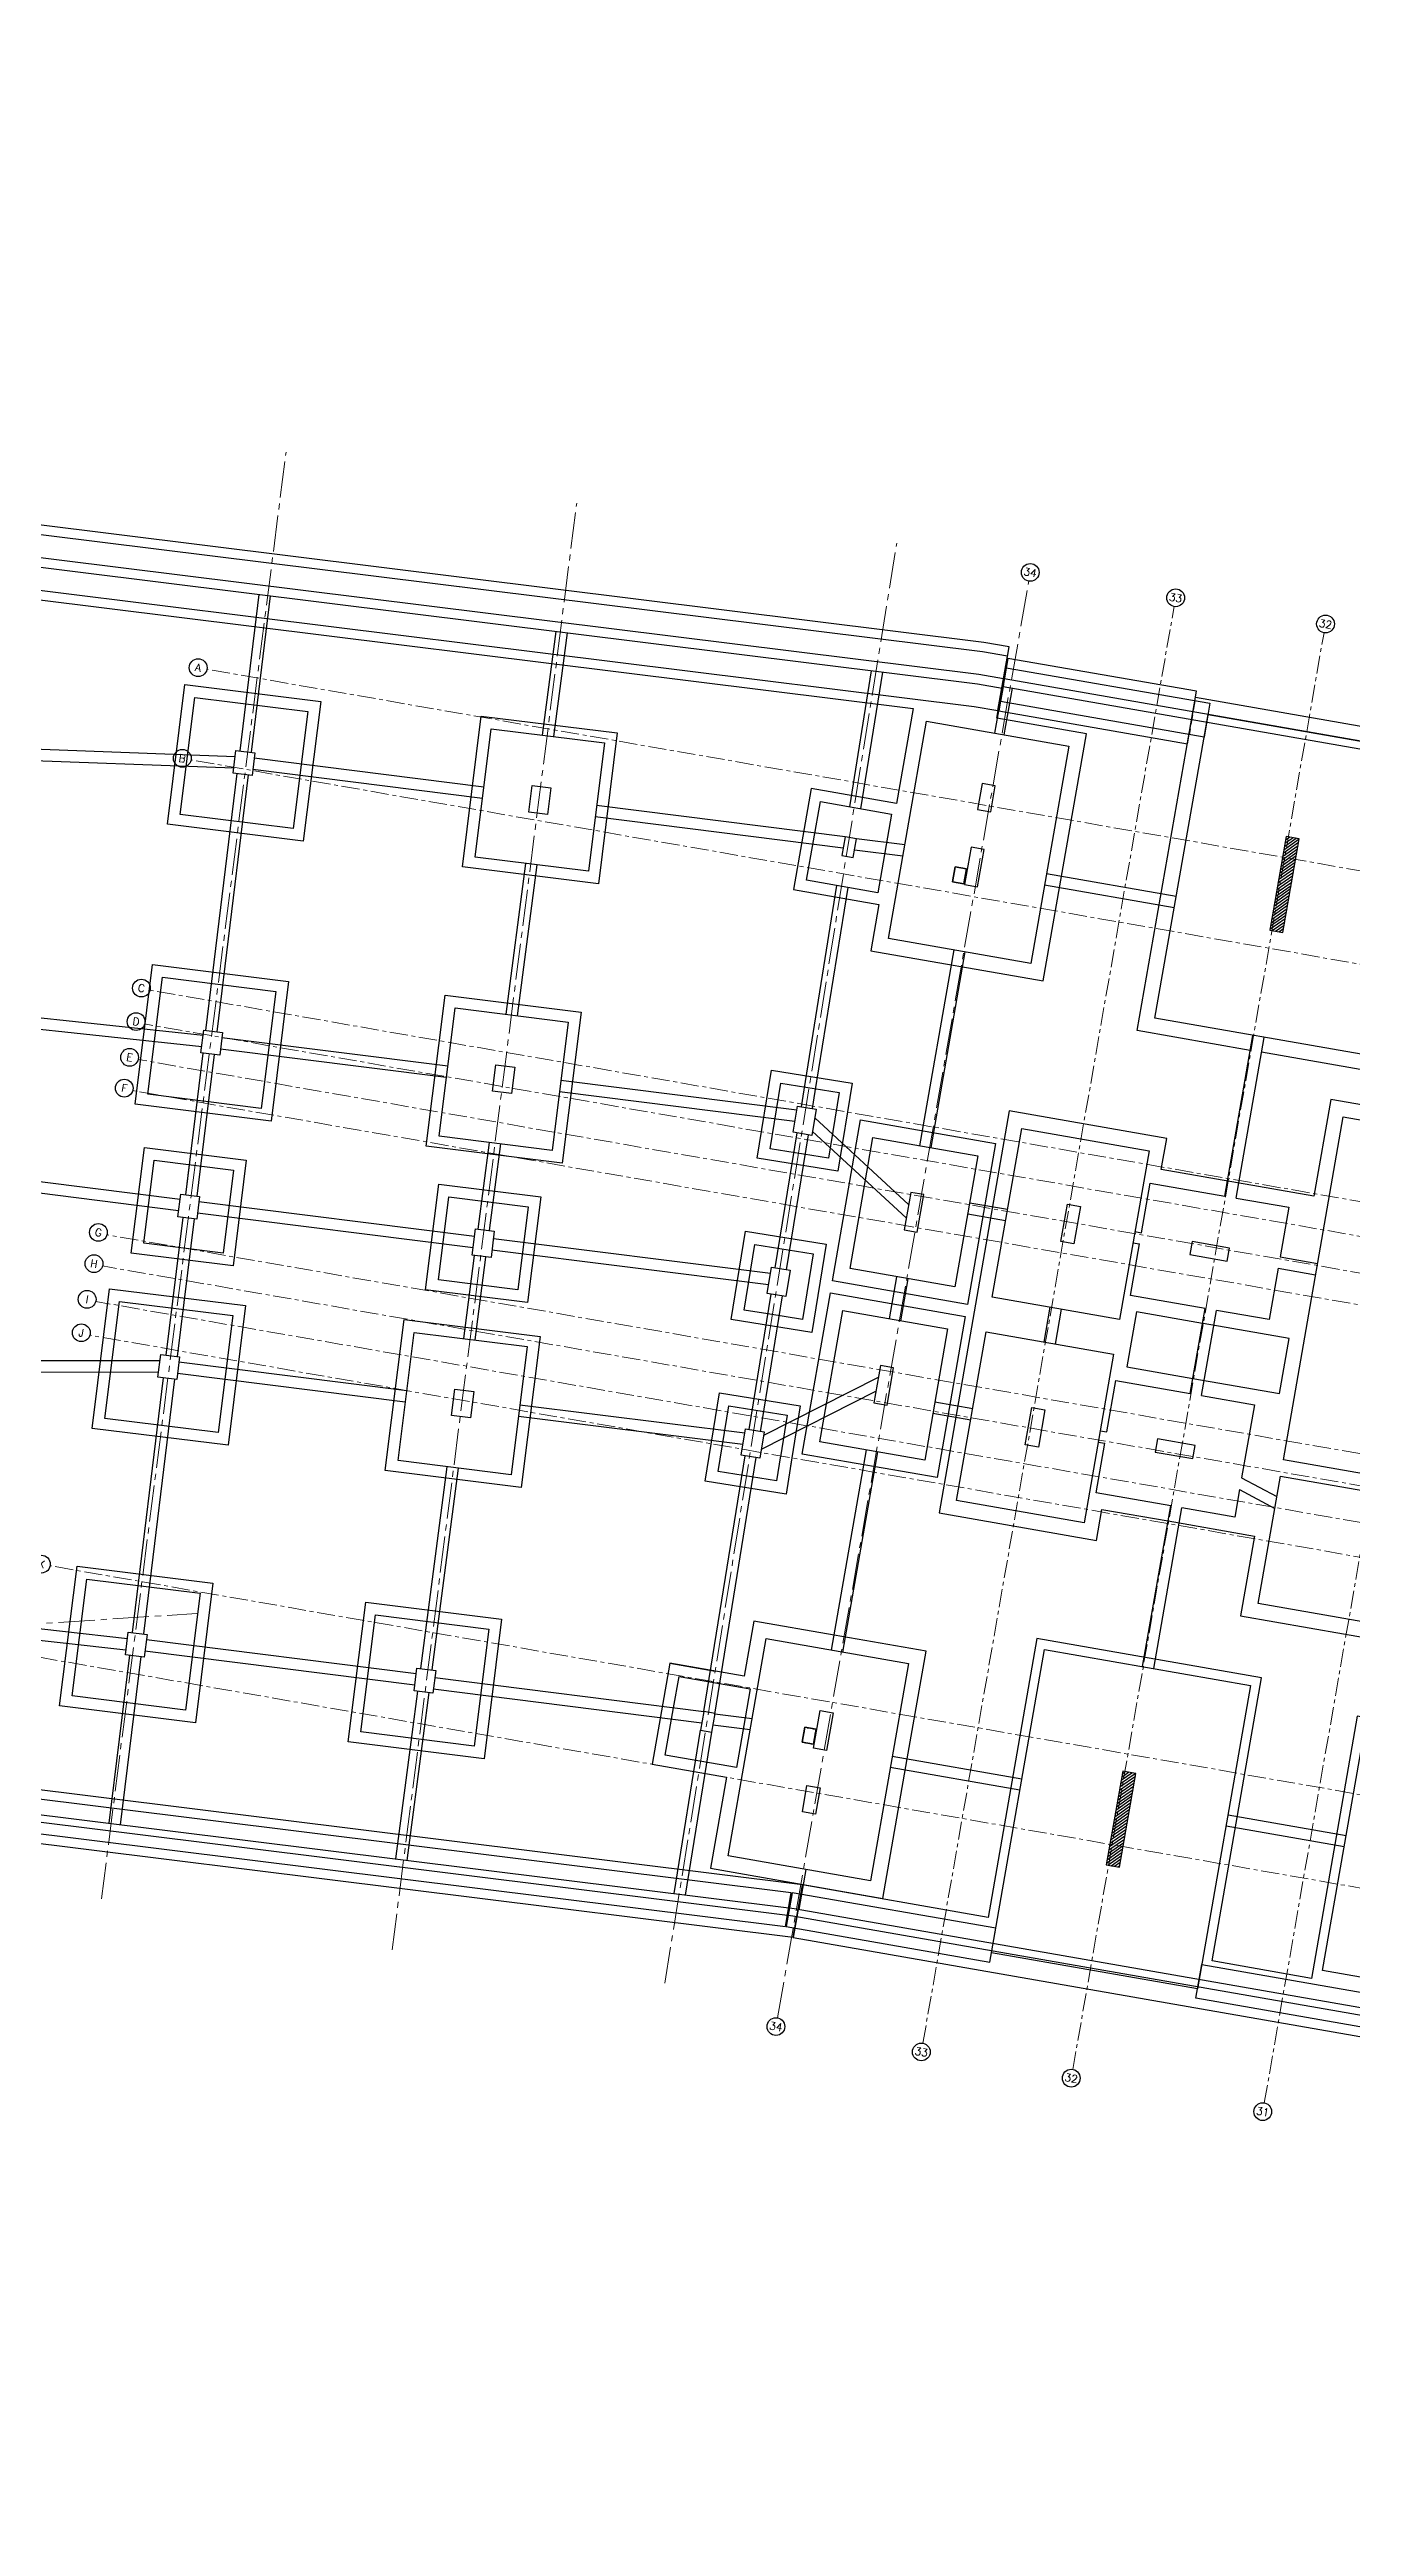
# Model space of a CAD drawing. Header units: metres. Extents: x -9 to 152, y -31 to 76.
# Drawn here: x 31.7 to 65.9, y -28.4 to 36.7 of the extents above; entities that cross this region are included whole.
import ezdxf
from ezdxf.enums import TextEntityAlignment as Align

# ---------------------------------------------------------------- set-up
doc = ezdxf.new("R2010")
doc.units = ezdxf.units.M
for name, pattern in [('CENTER2', [28.575, 19.05, -3.175, 3.175, -3.175]), ('CENTERX2', [101.6, 63.5, -12.7, 12.7, -12.7]), ('HIDDEN', [0.375, 0.25, -0.125])]:
    doc.linetypes.add(name, pattern=pattern)
for name, color, linetype in [('0-conc', 4, 'Continuous'), ('Column', 4, 'Continuous'), ('PCFooting', 7, 'Continuous'), ('RCFooting', 5, 'Continuous'), ('S-COLS-GRID', 1, 'CENTER2'), ('S-COLS-LINE', 7, 'Continuous'), ('S-GRID-CIRC', 3, 'Continuous'), ('S-GRID-CIRC-TEXT', 3, 'Continuous'), ('S-SLAB-HATH', 252, 'Continuous'), ('S-STRS-LINE', 2, 'HIDDEN'), ('ShearWall', 15, 'Continuous'), ('Smelle', 21, 'Continuous'), ('Wall', 1, 'Continuous')]:
    doc.layers.add(name, color=color, linetype=linetype)
doc.styles.add('S-ROMANS', font='romans.shx', dxfattribs={"width": 0.75})
pattern_1 = [(45, (-440.42079, -225.96544), (-0.088388348, 0.088388348), [])]

# ---------------------------------------------------------------- blocks, each defined once
blk = doc.blocks.new('S-GRID-CIRC')
at = {"layer": 'S-GRID-CIRC'}
blk.add_circle((0, 0), 0.35, dxfattribs=at)
at = {"layer": 'S-GRID-CIRC-TEXT', "color": 3, "style": 'S-ROMANS', "flags": 8}
blk.add_attdef('GRID-CIRC', text='', height=0.3, dxfattribs=at).set_placement((0, 0), align=Align.MIDDLE)

msp = doc.modelspace()

# ---------------------------------------------------------------- hatches: boundary and pattern name
at = {"layer": '0-conc'}
h = msp.add_hatch(dxfattribs=at)
h.set_pattern_fill('ANSI31', color=0)
h.set_pattern_definition(pattern_1)
h.paths.add_polyline_path([(51.525, -7.399), (51.821, -7.451), (51.752, -7.846), (51.456, -7.794)])
h.paths.add_polyline_path([(51.525, -7.4), (51.456, -7.794), (51.752, -7.845), (51.821, -7.451)])
h = msp.add_hatch(dxfattribs=at)
h.set_pattern_fill('ANSI31', color=0)
h.set_pattern_definition(pattern_1)
h.paths.add_polyline_path([(51.525, -7.399), (51.821, -7.451), (51.752, -7.846), (51.456, -7.794)])
h.paths.add_polyline_path([(51.525, -7.4), (51.456, -7.794), (51.752, -7.845), (51.821, -7.451)])
at = {"layer": 'S-SLAB-HATH'}
h = msp.add_hatch(dxfattribs=at)
h.set_pattern_fill('ANSI31', color=256, scale=0.5, angle=170.08501)
h.set_pattern_definition([(215.085013, (-513.99602, 242.232733), (0.035924452, -0.051143756), [])])
h.paths.add_polyline_path([(63.746, 13.559), (64.091, 13.499), (64.522, 15.961), (64.177, 16.022)])
h = msp.add_hatch(dxfattribs=at)
h.set_pattern_fill('ANSI31', color=256, scale=0.5, angle=170.08501)
h.set_pattern_definition([(215.085013, (-518.257626, 217.852487), (0.035924452, -0.051143756), [])])
h.paths.add_polyline_path([(59.45, -11.018), (59.795, -11.079), (60.226, -8.616), (59.881, -8.556)])

# ---------------------------------------------------------------- linework, layer by layer
at = {"layer": 'Column', "elevation": 0}
for points in [[(37.069, 18.224), (36.995, 17.629), (36.499, 17.691), (36.573, 18.286)], [(44.851, 17.3), (44.764, 16.605), (44.268, 16.667), (44.355, 17.362)], [(52.794, 15.47), (52.88, 15.962), (52.585, 16.014), (52.499, 15.522)], [(55.48, 15.223), (55.776, 15.171), (55.707, 14.777), (55.411, 14.828)], [(36.222, 10.866), (36.148, 10.271), (35.652, 10.332), (35.726, 10.928)], [(43.901, 9.96), (43.814, 9.266), (43.318, 9.328), (43.405, 10.022)], [(51.824, 8.857), (51.713, 8.165), (51.219, 8.245), (51.33, 8.936)], [(35.617, 6.558), (35.543, 5.962), (35.047, 6.024), (35.121, 6.62)], [(43.363, 5.644), (43.277, 4.949), (42.781, 5.011), (42.867, 5.706)], [(51.142, 4.617), (51.03, 3.926), (50.537, 4.005), (50.648, 4.696)], [(35.092, 2.341), (35.018, 1.745), (34.522, 1.807), (34.596, 2.403)], [(42.822, 1.429), (42.736, 0.734), (42.24, 0.796), (42.326, 1.49)], [(50.458, 0.37), (50.347, -0.322), (49.853, -0.242), (49.965, 0.449)], [(34.236, -4.958), (34.162, -5.553), (33.666, -5.491), (33.74, -4.896)], [(41.824, -5.904), (41.75, -6.499), (41.254, -6.437), (41.328, -5.842)], [(49.078, -7.53), (49.165, -7.038), (48.869, -6.986), (48.783, -7.479)], [(51.525, -7.399), (51.821, -7.451), (51.752, -7.846), (51.456, -7.794)]]:
    msp.add_lwpolyline(points, close=True, dxfattribs=at)
at = {"layer": 'Column', "linetype": 'Continuous'}
for points in [[(56.412, 16.668), (56.533, 17.358), (56.188, 17.418), (56.068, 16.729)], [(56.068, 14.698), (56.24, 15.683), (55.895, 15.744), (55.723, 14.758)], [(54.481, 5.621), (54.653, 6.606), (54.309, 6.666), (54.136, 5.681)], [(58.255, 5.372), (58.427, 6.357), (58.772, 6.297), (58.6, 5.312)], [(61.646, 5.028), (62.631, 4.856), (62.691, 5.201), (61.706, 5.373)], [(53.686, 1.07), (53.858, 2.055), (53.513, 2.115), (53.341, 1.13)], [(57.32, 0.023), (57.492, 1.009), (57.837, 0.948), (57.665, -0.037)], [(60.739, -0.163), (61.724, -0.335), (61.784, 0.01), (60.799, 0.182)], [(52.271, -7.022), (52.099, -8.007), (51.754, -7.947), (51.926, -6.962)], [(51.927, -8.993), (51.806, -9.682), (51.462, -9.622), (51.582, -8.932)]]:
    msp.add_lwpolyline(points, close=True, dxfattribs=at)
at = {"layer": 'Column'}
for points in [[(55.48, 15.223), (55.411, 14.829), (55.707, 14.777), (55.776, 15.171)], [(51.525, -7.4), (51.456, -7.794), (51.752, -7.845), (51.821, -7.451)]]:
    msp.add_lwpolyline(points, close=True, dxfattribs=at)
at = {"layer": 'PCFooting'}
for p, q in [((36.552, 18.116, 0), (28.862, 18.406, 0)), ((36.515, 17.818, 0), (28.882, 18.105, 0)), ((47.975, -5.713, 0), (49.167, -5.921, 0))]:
    msp.add_line(p, q, dxfattribs=at)
msp.add_lwpolyline([(29.297, 22.511), (54.375, 19.389), (53.939, 16.894), (51.691, 17.287), (51.226, 14.627), (53.475, 14.234), (53.262, 13.016), (57.793, 12.224), (58.929, 18.726), (56.57, 19.138), (56.897, 21.007), (56.23, 21.123), (28.916, 24.523)], dxfattribs=at)
at = {"layer": 'PCFooting', "elevation": 0}
for points in [[(56.624, 19.328), (61.583, 18.462), (61.824, 19.841), (56.865, 20.708), (56.624, 19.328)], [(51.184, -0.315), (51.031, -1.267), (48.908, -0.926), (49.281, 1.395), (51.404, 1.053), (51.148, -0.535)]]:
    msp.add_lwpolyline(points, dxfattribs=at)
for points in [[(38.341, 15.899), (34.769, 16.345), (35.227, 20.016), (38.799, 19.57)], [(46.593, 18.745), (46.098, 14.776), (42.526, 15.222), (43.021, 19.191)], [(33.922, 8.986), (34.38, 12.658), (37.952, 12.212), (37.494, 8.541)], [(41.575, 7.882), (42.071, 11.852), (45.643, 11.406), (45.148, 7.436)], [(52.77, 9.54), (52.396, 7.22), (50.273, 7.562), (50.647, 9.882)], [(33.819, 5.069), (34.166, 7.847), (36.845, 7.513), (36.498, 4.735)], [(44.585, 6.549), (44.238, 3.771), (41.559, 4.105), (41.906, 6.884)], [(52.087, 5.3), (51.714, 2.98), (49.591, 3.322), (49.965, 5.642)], [(36.364, 0.015), (32.792, 0.461), (33.25, 4.133), (36.822, 3.687)], [(44.565, 2.874), (44.069, -1.095), (40.497, -0.649), (40.992, 3.32)], [(35.508, -7.283), (31.936, -6.837), (32.394, -3.166), (35.966, -3.612)], [(43.554, -4.558), (43.096, -8.229), (39.524, -7.783), (39.982, -4.112)]]:
    msp.add_lwpolyline(points, close=True, dxfattribs=at)
at = {"layer": 'PCFooting', "ltscale": 20}
for points in [[(63.236, 10.4), (60.265, 10.919), (61.797, 19.686), (68.003, 18.601), (66.471, 9.834), (63.532, 10.348)], [(70.657, 8.185), (65.355, 9.112), (64.909, 6.564), (60.895, 7.266), (61.038, 8.084), (56.901, 8.807), (55.053, -1.763), (59.191, -2.486), (59.334, -1.669), (61.074, -1.973), (63.348, -2.37), (62.981, -4.468), (69.297, -5.572)], [(61.981, 3.219), (60.241, 3.523), (59.988, 2.075), (61.728, 1.771), (64.002, 1.373), (64.255, 2.821), (61.998, 3.216)]]:
    msp.add_lwpolyline(points, dxfattribs=at)
for points in [[(56.538, 7.951), (55.798, 3.716), (52.252, 4.336), (52.992, 8.571)], [(55.743, 3.4), (55.002, -0.835), (51.456, -0.215), (52.197, 4.02)], [(-3.657, -0.069), (-3.259, -6.189), (12.748, -11.525), (30.667, -10.36), (51.22, -12.919), (51.462, -11.538), (30.709, -8.955), (12.93, -10.111), (-1.923, -5.159), (-2.26, 0.022)]]:
    msp.add_lwpolyline(points, close=True, dxfattribs=at)
at = {"layer": 'PCFooting'}
msp.add_lwpolyline([(73.304, -15.48), (74.509, -8.585), (70.468, -7.879), (66.048, -7.106), (64.842, -14.001), (62.232, -13.545), (63.534, -6.098), (57.623, -5.065), (56.342, -12.397), (51.462, -11.538), (51.22, -12.923), (132.423, -27.117), (132.664, -25.738), (132.911, -25.781), (134.192, -18.449), (128.282, -17.416), (126.98, -24.863), (124.37, -24.407), (125.575, -17.511), (121.546, -16.807), (117.114, -16.032), (115.908, -22.927)], close=True, dxfattribs=at)
at = {"layer": 'RCFooting', "elevation": 0}
for points in [[(28.334, 22.986), (29.063, 23.033), (29.079, 22.79), (37.1, 21.791), (55.977, 19.441), (56.603, 19.332), (56.851, 20.761), (56.192, 20.876), (28.68, 24.301), (27.873, 36.716), (26.975, 36.658), (27.141, 34.113), (27.866, 22.955)], [(38.08, 16.234), (35.103, 16.605), (35.488, 19.682), (38.465, 19.31)], [(46.259, 18.484), (45.838, 15.111), (42.861, 15.482), (43.282, 18.856)], [(51.573, 14.871), (51.934, 16.94), (53.806, 16.613), (53.444, 14.544)], [(34.257, 9.247), (34.641, 12.323), (37.617, 11.951), (37.234, 8.875)], [(41.91, 8.143), (42.331, 11.517), (45.308, 11.145), (44.887, 7.771)], [(34.154, 5.33), (34.426, 7.513), (36.51, 7.253), (36.238, 5.069)], [(44.25, 6.289), (43.978, 4.106), (41.894, 4.366), (42.166, 6.549)], [(50.213, 5.298), (51.743, 5.052), (51.465, 3.324), (50.557, 3.47), (49.935, 3.57)], [(33.51, 3.798), (36.487, 3.426), (36.103, 0.35), (33.126, 0.722)], [(40.832, -0.389), (41.253, 2.985), (44.23, 2.613), (43.809, -0.76)], [(32.654, -3.501), (35.631, -3.872), (35.247, -6.948), (32.27, -6.577)], [(43.219, -4.818), (42.835, -7.894), (39.859, -7.523), (40.243, -4.447)], [(49.957, -7.152), (49.729, -8.456), (47.857, -8.129), (48.073, -6.892), (48.219, -6.06), (50.09, -6.387)]]:
    msp.add_lwpolyline(points, close=True, dxfattribs=at)
at = {"layer": 'RCFooting', "ltscale": 20, "elevation": 0}
for points in [[(62.02, 18.639), (56.667, 19.575), (56.822, 20.461), (62.175, 19.525), (62.02, 18.639)], [(35.221, 5.196), (35.218, 5.196)]]:
    msp.add_lwpolyline(points, dxfattribs=at)
at = {"layer": 'RCFooting', "ltscale": 20}
for points in [[(58.466, 18.4), (57.468, 12.687), (53.725, 13.341), (54.723, 19.055)], [(67.542, 18.283), (66.146, 10.297), (60.728, 11.244), (62.124, 19.23)], [(72.871, -1.897), (64.104, -0.364), (65.68, 8.649), (74.447, 7.117)], [(52.715, 4.661), (53.317, 8.108), (56.075, 7.626), (55.473, 4.179)], [(60.575, 7.758), (59.801, 3.326), (56.451, 3.911), (57.226, 8.344)], [(55.28, 3.075), (54.677, -0.372), (51.919, 0.11), (52.522, 3.557)], [(59.64, 2.41), (58.865, -2.023), (55.516, -1.438), (56.291, 2.995)], [(-3.391, -0.302), (-3.02, -6.005), (12.78, -11.273), (30.675, -10.109), (51.015, -12.641), (51.17, -11.754), (30.701, -9.206), (12.898, -10.363), (-2.161, -5.343), (-2.493, -0.244)], [(64.029, -0.794), (73.092, -2.378), (72.506, -5.727), (63.444, -4.143)], [(54.249, -5.724), (53.251, -11.437), (49.507, -10.783), (50.506, -5.069)], [(63.244, -6.301), (61.85, -14.28), (56.432, -13.333), (57.826, -5.354)], [(65.132, -13.798), (66.251, -7.395), (70.191, -8.084), (69.072, -14.487)]]:
    msp.add_lwpolyline(points, close=True, dxfattribs=at)
at = {"layer": 'RCFooting', "elevation": 0}
for points in [[(50.895, 9.538), (52.426, 9.291), (52.148, 7.564), (50.617, 7.81), (50.895, 9.538)], [(50.888, -0.263), (50.782, -0.923), (49.252, -0.677), (49.53, 1.051), (51.06, 0.804), (50.884, -0.291)]]:
    msp.add_lwpolyline(points, dxfattribs=at)
at = {"layer": 'RCFooting', "ltscale": 20}
for points in [[(60.376, 5.606), (60.605, 6.911), (62.567, 6.568)], [(62.862, 6.516), (64.249, 6.274), (64.021, 4.968)], [(62.05, 3.613), (60.088, 3.956), (60.325, 5.31)], [(63.969, 4.673), (63.733, 3.319), (62.346, 3.561)], [(59.46, 0.365), (59.697, 1.719), (61.659, 1.377)], [(61.955, 1.325), (63.342, 1.082), (63.006, -0.839)], [(61.143, -1.579), (59.181, -1.236), (59.409, 0.07)], [(62.952, -1.15), (62.825, -1.873), (61.438, -1.63)]]:
    msp.add_lwpolyline(points, dxfattribs=at)
at = {"layer": 'RCFooting', "ltscale": 20, "elevation": 0}
msp.add_lwpolyline([(56.545, -12.686), (51.191, -11.75), (51.036, -12.637), (56.39, -13.573)], close=True, dxfattribs=at)
at = {"layer": 'RCFooting', "ltscale": 20}
msp.add_polyline3d([(61.963, -13.633, 0), (82.487, -17.221, 0), (127.204, -25.037, 0), (127.049, -25.924, 0), (61.808, -14.52, 0)], close=True, dxfattribs=at)
at = {"layer": 'S-COLS-GRID', "lineweight": 0, "ltscale": 0.05}
for p, q in [((33.037, -11.912), (37.888, 26.129)), ((40.679, -13.251), (45.53, 24.791)), ((47.846, -14.125), (53.941, 23.737)), ((50.807, -15.039), (57.41, 22.738)), ((-0.883, -6.775), (35.548, -4.406))]:
    msp.add_line(p, q, dxfattribs=at)
at = {"layer": 'S-COLS-GRID', "lineweight": 0, "ltscale": 0.025}
for p, q in [((54.629, -15.707), (61.233, 22.07)), ((58.57, -16.396), (65.173, 21.381)), ((151.876, 0.134), (35.809, 20.422)), ((63.603, -17.276), (70.206, 20.501)), ((151.46, -2.25), (35.392, 18.038)), ((149.669, -8.18), (34.314, 11.983)), ((149.853, -9.126), (34.172, 11.095)), ((149.69, -10.062), (34.003, 10.16)), ((149.207, -10.82), (33.862, 9.342)), ((148.698, -14.64), (33.183, 5.552)), ((148.895, -15.517), (33.066, 4.73)), ((148.731, -16.452), (32.886, 3.797)), ((148.237, -17.28), (32.733, 2.91)), ((147.756, -23.439), (31.689, -3.151)), ((147.339, -25.823), (31.272, -5.534))]:
    msp.add_line(p, q, dxfattribs=at)
at = {"layer": 'S-COLS-LINE'}
msp.add_lwpolyline([(51.483, -11.534), (53.576, -11.9), (54.218, -8.226), (54.712, -5.398), (52.299, -4.977), (50.181, -4.606), (49.928, -6.054), (47.975, -5.713), (47.51, -8.373), (49.463, -8.714), (49.045, -11.108), (51.483, -11.534)], dxfattribs=at)
at = {"layer": 'S-STRS-LINE'}
msp.add_line((61.781, 19.594), (61.626, 18.708, 0), dxfattribs=at)
at = {"layer": 'ShearWall'}
for points in [[(63.746, 13.559), (64.091, 13.499), (64.522, 15.961), (64.177, 16.022)], [(59.45, -11.018), (59.795, -11.079), (60.226, -8.616), (59.881, -8.556)]]:
    msp.add_lwpolyline(points, close=True, dxfattribs=at)
at = {"layer": 'Smelle', "ltscale": 20}
for p, q in [((37.173, 22.387), (36.671, 18.274)), ((37.471, 22.35), (36.969, 18.237)), ((44.633, 18.687), (44.989, 21.414)), ((44.931, 18.65), (45.287, 21.377)), ((52.705, 16.805), (53.281, 20.382)), ((53, 16.754), (53.579, 20.345)), ((36.599, 17.678), (35.774, 10.922)), ((36.896, 17.641), (36.757, 16.5)), ((43.053, 17.022), (37.014, 17.781)), ((43.09, 17.319), (37.051, 18.079)), ((36.756, 16.493), (36.072, 10.885)), ((52.533, 15.718, 0), (46.016, 16.538, 0)), ((52.585, 16.014, 0), (46.053, 16.835, 0)), ((54.103, 15.506, 0), (52.829, 15.667, 0)), ((54.154, 15.802, 0), (52.88, 15.962, 0)), ((43.675, 11.349), (44.193, 15.316)), ((43.973, 11.312), (44.491, 15.279)), ((55.48, 15.223), (55.48, 15.223)), ((51.506, 9.366), (52.371, 14.732)), ((51.801, 9.314), (52.666, 14.68)), ((55.429, 14.927), (55.428, 14.927)), ((35.709, 10.789), (30.473, 11.351, 0)), ((35.672, 10.491), (30.436, 11.051, 0)), ((42.102, 9.682), (36.168, 10.429)), ((42.14, 9.98), (36.205, 10.726)), ((35.701, 10.326), (35.247, 6.604)), ((35.999, 10.289), (35.86, 9.148)), ((35.86, 9.148), (35.545, 6.567)), ((51.265, 8.53), (45.079, 9.308)), ((51.313, 8.826), (45.116, 9.606)), ((51.434, 8.919), (51.506, 9.366)), ((51.73, 8.872), (51.801, 9.314)), ((51.786, 8.623), (54.253, 6.349)), ((42.937, 5.697), (43.235, 7.978)), ((43.235, 5.66), (43.532, 7.94)), ((50.75, 4.68), (51.322, 8.228)), ((51.046, 4.632), (51.619, 8.181)), ((51.729, 8.268), (54.192, 5.998)), ((35.104, 6.48), (29.607, 7.172)), ((35.344, 7.4), (35.247, 6.604)), ((35.642, 7.359), (35.545, 6.567)), ((35.066, 6.183), (29.613, 6.869)), ((35.175, 6.008), (34.733, 2.386)), ((35.472, 5.971), (35.03, 2.348)), ((42.805, 5.21), (35.562, 6.12)), ((42.843, 5.507), (35.6, 6.418)), ((50.621, 4.529), (43.339, 5.445)), ((42.562, 2.822, 0), (42.847, 5.003, 0)), ((42.859, 2.784, 0), (43.144, 4.966, 0)), ((50.573, 4.233), (43.301, 5.147)), ((50.066, 0.433), (50.639, 3.989)), ((50.359, 0.37), (50.935, 3.941)), ((29.879, 2.24), (34.577, 2.249)), ((41.061, 1.448), (35.075, 2.201)), ((29.898, 1.94), (34.539, 1.949)), ((34.66, 1.79), (33.843, -4.909)), ((34.958, 1.753), (34.14, -4.946)), ((41.024, 1.151), (35.037, 1.903)), ((50.385, -0.088), (53.395, 1.438)), ((50.444, 0.278), (53.459, 1.807)), ((49.898, 0.035), (44.001, 0.776)), ((49.946, 0.331), (44.038, 1.074)), ((41.428, -5.854), (42.121, -0.55)), ((41.726, -5.892), (42.419, -0.587)), ((48.87, -6.986), (49.954, -0.258)), ((49.163, -7.052), (50.25, -0.306)), ((33.718, -5.074, 0), (29.926, -4.648, 0)), ((33.68, -5.372, 0), (29.946, -4.953, 0)), ((41.31, -5.99), (34.219, -5.099)), ((33.77, -5.504), (33.231, -9.924)), ((34.068, -5.542), (33.528, -9.961)), ((41.272, -6.288), (34.181, -5.396)), ((41.202, -7.59), (41.351, -6.449)), ((41.5, -7.627), (41.648, -6.487)), ((48.816, -7.288, 0), (41.76, -6.4, 0)), ((48.868, -6.992, 0), (41.797, -6.103, 0)), ((50.138, -7.174, 0), (49.162, -7.052, 0)), ((40.774, -10.863), (41.202, -7.59)), ((41.072, -10.9), (41.499, -7.627)), ((48.091, -11.773, 0), (48.783, -7.478, 0)), ((48.389, -11.81, 0), (49.078, -7.53, 0)), ((50.086, -7.47, 0), (49.11, -7.348, 0))]:
    msp.add_line(p, q, dxfattribs=at)
at = {"layer": 'Smelle'}
for p, q in [((56.521, 18.741), (56.735, 19.969, 0)), ((56.735, 19.969, 0), (56.667, 19.575)), ((56.767, 18.698, 0), (56.982, 19.926, 0)), ((61.287, 14.446), (57.879, 15.041)), ((61.236, 14.15), (57.827, 14.746)), ((54.549, 7.893), (55.448, 13.04)), ((54.844, 7.842), (55.744, 12.988)), ((62.567, 6.568), (63.305, 10.794)), ((62.862, 6.516), (63.601, 10.742)), ((55.808, 6.099), (56.802, 5.926)), ((55.86, 6.395), (56.854, 6.221)), ((60.151, 5.34), (60.325, 5.31)), ((60.203, 5.636), (60.376, 5.606)), ((63.969, 4.673), (64.953, 4.501)), ((64.02, 4.969), (65.005, 4.797)), ((53.753, 3.342), (53.946, 4.446)), ((54.049, 3.291), (54.241, 4.394)), ((57.818, 2.728), (57.978, 3.644)), ((58.113, 2.676), (58.274, 3.593)), ((61.659, 1.377), (62.05, 3.613)), ((61.955, 1.325), (62.346, 3.561)), ((54.891, 0.859), (55.886, 0.685)), ((54.943, 1.155), (55.938, 0.981)), ((59.235, 0.1), (59.409, 0.07)), ((59.287, 0.395), (59.46, 0.365)), ((52.23, -5.371), (53.15, -0.105)), ((52.526, -5.422), (53.446, -0.157)), ((62.952, -1.15), (63.88, -1.646)), ((62.952, -1.15), (63.88, -1.646)), ((63.006, -0.839), (63.935, -1.335)), ((63.006, -0.839), (63.935, -1.335)), ((60.404, -5.805), (61.143, -1.579)), ((60.699, -5.856), (61.438, -1.63)), ((53.772, -8.452), (57.181, -9.048)), ((53.824, -8.157), (57.232, -8.752)), ((62.65, -9.7), (65.753, -10.242)), ((62.599, -9.995), (65.701, -10.537)), ((51.552, -11.14, 0), (51.368, -12.187, 0))]:
    msp.add_line(p, q, dxfattribs=at)
at = {"layer": 'Wall', "linetype": 'CENTERX2', "elevation": 0}
msp.add_lwpolyline([(28.437, 23.726), (28.453, 23.472), (56.066, 20.035), (56.716, 19.922), (56.75, 20.169), (56.103, 20.282), (28.437, 23.726)], dxfattribs=at)
at = {"layer": 'Wall', "elevation": 0}
msp.add_lwpolyline([(148.487, 3.931), (147.573, -1.297), (147.77, -1.331), (148.718, 4.093), (56.77, 20.166), (56.735, 19.969)], close=True, dxfattribs=at)
at = {"layer": 'Wall'}
for points in [[(51.101, -12.148), (51.067, -12.345), (30.684, -9.808), (12.819, -10.97), (-2.734, -5.784), (-3.092, -0.283), (-2.892, -0.27), (-2.543, -5.637), (12.846, -10.768), (30.69, -9.607)], [(143.973, -23.052), (143.036, -28.414), (51.214, -12.363), (51.087, -12.348), (51.121, -12.151), (51.249, -12.166), (142.873, -28.182), (143.776, -23.017)]]:
    msp.add_lwpolyline(points, close=True, dxfattribs=at)

# ---------------------------------------------------------------- block references
at = {"layer": 'S-GRID-CIRC', "extrusion": (4.60555e-06, 2.5355e-07, 1)}
ref = msp.add_blockref('S-GRID-CIRC', (57.451, 22.968, 0), dxfattribs=dict(at, xscale=0.6670000000000025, yscale=0.6670000000000025, zscale=0.6670000000000025, rotation=350.0850132742568))
ref.add_attrib('GRID-CIRC', '34', dxfattribs={"layer": 'S-GRID-CIRC-TEXT', "color": 3, "extrusion": (4.60555e-06, 2.5355e-07, 1), "height": 0.2001, "rotation": 350.08501, "style": 'S-ROMANS'}).set_placement((57.451, 22.968, 0), align=Align.MIDDLE)
ref = msp.add_blockref('S-GRID-CIRC', (61.273, 22.3, 0), dxfattribs=dict(at, xscale=0.6670000000000025, yscale=0.6670000000000025, zscale=0.6670000000000025, rotation=350.0850132742568))
ref.add_attrib('GRID-CIRC', '33', dxfattribs={"layer": 'S-GRID-CIRC-TEXT', "color": 3, "extrusion": (4.60555e-06, 2.5355e-07, 1), "height": 0.2001, "rotation": 350.08501, "style": 'S-ROMANS'}).set_placement((61.273, 22.3, 0), align=Align.MIDDLE)
ref = msp.add_blockref('S-GRID-CIRC', (65.213, 21.611, 0), dxfattribs=dict(at, xscale=0.6670000000000025, yscale=0.6670000000000025, zscale=0.6670000000000025, rotation=350.0850132742568))
ref.add_attrib('GRID-CIRC', '32', dxfattribs={"layer": 'S-GRID-CIRC-TEXT', "color": 3, "extrusion": (4.60555e-06, 2.5355e-07, 1), "height": 0.2001, "rotation": 350.08501, "style": 'S-ROMANS'}).set_placement((65.213, 21.611, 0), align=Align.MIDDLE)
ref = msp.add_blockref('S-GRID-CIRC', (35.579, 20.462, 0), dxfattribs=dict(at, xscale=0.6670000000000025, yscale=0.6670000000000025, zscale=0.6670000000000025, rotation=350.0850132742568))
ref.add_attrib('GRID-CIRC', 'A', dxfattribs={"layer": 'S-GRID-CIRC-TEXT', "color": 3, "extrusion": (4.60555e-06, 2.5355e-07, 1), "height": 0.2, "rotation": 350.08501, "style": 'S-ROMANS'}).set_placement((35.579, 20.462, 0), align=Align.MIDDLE)
ref = msp.add_blockref('S-GRID-CIRC', (35.162, 18.078, 0), dxfattribs=dict(at, xscale=0.6670000000000025, yscale=0.6670000000000025, zscale=0.6670000000000025, rotation=350.0850132742568))
ref.add_attrib('GRID-CIRC', 'B', dxfattribs={"layer": 'S-GRID-CIRC-TEXT', "color": 3, "extrusion": (4.60555e-06, 2.5355e-07, 1), "height": 0.2, "rotation": 350.08501, "style": 'S-ROMANS'}).set_placement((35.162, 18.078, 0), align=Align.MIDDLE)
ref = msp.add_blockref('S-GRID-CIRC', (34.087, 12.037, 0), dxfattribs=dict(at, xscale=0.6670000000000025, yscale=0.6670000000000025, zscale=0.6670000000000025, rotation=350.0850132742568))
ref.add_attrib('GRID-CIRC', 'C', dxfattribs={"layer": 'S-GRID-CIRC-TEXT', "color": 3, "extrusion": (4.60555e-06, 2.5355e-07, 1), "height": 0.2, "rotation": 350.08501, "style": 'S-ROMANS'}).set_placement((34.087, 12.037, 0), align=Align.MIDDLE)
ref = msp.add_blockref('S-GRID-CIRC', (33.947, 11.157, 0), dxfattribs=dict(at, xscale=0.6670000000000025, yscale=0.6670000000000025, zscale=0.6670000000000025, rotation=350.0850132742568))
ref.add_attrib('GRID-CIRC', 'D', dxfattribs={"layer": 'S-GRID-CIRC-TEXT', "color": 3, "extrusion": (4.60555e-06, 2.5355e-07, 1), "height": 0.2, "rotation": 350.08501, "style": 'S-ROMANS'}).set_placement((33.947, 11.157, 0), align=Align.MIDDLE)
ref = msp.add_blockref('S-GRID-CIRC', (33.777, 10.216, 0), dxfattribs=dict(at, xscale=0.6670000000000025, yscale=0.6670000000000025, zscale=0.6670000000000025, rotation=350.0850132742568))
ref.add_attrib('GRID-CIRC', 'E', dxfattribs={"layer": 'S-GRID-CIRC-TEXT', "color": 3, "extrusion": (4.60555e-06, 2.5355e-07, 1), "height": 0.2, "rotation": 350.08501, "style": 'S-ROMANS'}).set_placement((33.777, 10.216, 0), align=Align.MIDDLE)
ref = msp.add_blockref('S-GRID-CIRC', (33.637, 9.406, 0), dxfattribs=dict(at, xscale=0.6670000000000025, yscale=0.6670000000000025, zscale=0.6670000000000025, rotation=350.0850132742568))
ref.add_attrib('GRID-CIRC', 'F', dxfattribs={"layer": 'S-GRID-CIRC-TEXT', "color": 3, "extrusion": (4.60555e-06, 2.5355e-07, 1), "height": 0.2, "rotation": 350.08501, "style": 'S-ROMANS'}).set_placement((33.637, 9.406, 0), align=Align.MIDDLE)
ref = msp.add_blockref('S-GRID-CIRC', (32.957, 5.612, 0), dxfattribs=dict(at, xscale=0.6670000000000025, yscale=0.6670000000000025, zscale=0.6670000000000025, rotation=350.0850132742568))
ref.add_attrib('GRID-CIRC', 'G', dxfattribs={"layer": 'S-GRID-CIRC-TEXT', "color": 3, "extrusion": (4.60555e-06, 2.5355e-07, 1), "height": 0.2, "rotation": 350.08501, "style": 'S-ROMANS'}).set_placement((32.957, 5.612, 0), align=Align.MIDDLE)
ref = msp.add_blockref('S-GRID-CIRC', (32.841, 4.791, 0), dxfattribs=dict(at, xscale=0.6670000000000025, yscale=0.6670000000000025, zscale=0.6670000000000025, rotation=350.0850132742568))
ref.add_attrib('GRID-CIRC', 'H', dxfattribs={"layer": 'S-GRID-CIRC-TEXT', "color": 3, "extrusion": (4.60555e-06, 2.5355e-07, 1), "height": 0.2, "rotation": 350.08501, "style": 'S-ROMANS'}).set_placement((32.841, 4.791, 0), align=Align.MIDDLE)
ref = msp.add_blockref('S-GRID-CIRC', (32.66, 3.853, 0), dxfattribs=dict(at, xscale=0.6670000000000025, yscale=0.6670000000000025, zscale=0.6670000000000025, rotation=350.0850132742568))
ref.add_attrib('GRID-CIRC', 'I', dxfattribs={"layer": 'S-GRID-CIRC-TEXT', "color": 3, "extrusion": (4.60555e-06, 2.5355e-07, 1), "height": 0.2, "rotation": 350.08501, "style": 'S-ROMANS'}).set_placement((32.66, 3.853, 0), align=Align.MIDDLE)
ref = msp.add_blockref('S-GRID-CIRC', (32.508, 2.974, 0), dxfattribs=dict(at, xscale=0.6670000000000025, yscale=0.6670000000000025, zscale=0.6670000000000025, rotation=350.0850132742568))
ref.add_attrib('GRID-CIRC', 'J', dxfattribs={"layer": 'S-GRID-CIRC-TEXT', "color": 3, "extrusion": (4.60555e-06, 2.5355e-07, 1), "height": 0.2, "rotation": 350.08501, "style": 'S-ROMANS'}).set_placement((32.508, 2.974, 0), align=Align.MIDDLE)
ref = msp.add_blockref('S-GRID-CIRC', (31.459, -3.11, 0), dxfattribs=dict(at, xscale=0.6670000000000025, yscale=0.6670000000000025, zscale=0.6670000000000025, rotation=350.0850132742568))
ref.add_attrib('GRID-CIRC', 'K', dxfattribs={"layer": 'S-GRID-CIRC-TEXT', "color": 3, "extrusion": (4.60555e-06, 2.5355e-07, 1), "height": 0.2, "rotation": 350.08501, "style": 'S-ROMANS'}).set_placement((31.459, -3.11, 0), align=Align.MIDDLE)
ref = msp.add_blockref('S-GRID-CIRC', (50.767, -15.269, 0), dxfattribs=dict(at, xscale=0.6670000000000025, yscale=0.6670000000000025, zscale=0.6670000000000025, rotation=350.0850132742568))
ref.add_attrib('GRID-CIRC', '34', dxfattribs={"layer": 'S-GRID-CIRC-TEXT', "color": 3, "extrusion": (4.60555e-06, 2.5355e-07, 1), "height": 0.2001, "rotation": 350.08501, "style": 'S-ROMANS'}).set_placement((50.767, -15.269, 0), align=Align.MIDDLE)
ref = msp.add_blockref('S-GRID-CIRC', (54.589, -15.937, 0), dxfattribs=dict(at, xscale=0.6670000000000025, yscale=0.6670000000000025, zscale=0.6670000000000025, rotation=350.0850132742568))
ref.add_attrib('GRID-CIRC', '33', dxfattribs={"layer": 'S-GRID-CIRC-TEXT', "color": 3, "extrusion": (4.60555e-06, 2.5355e-07, 1), "height": 0.2001, "rotation": 350.08501, "style": 'S-ROMANS'}).set_placement((54.589, -15.937, 0), align=Align.MIDDLE)
ref = msp.add_blockref('S-GRID-CIRC', (58.529, -16.626, 0), dxfattribs=dict(at, xscale=0.6670000000000025, yscale=0.6670000000000025, zscale=0.6670000000000025, rotation=350.0850132742568))
ref.add_attrib('GRID-CIRC', '32', dxfattribs={"layer": 'S-GRID-CIRC-TEXT', "color": 3, "extrusion": (4.60555e-06, 2.5355e-07, 1), "height": 0.2001, "rotation": 350.08501, "style": 'S-ROMANS'}).set_placement((58.529, -16.626, 0), align=Align.MIDDLE)
ref = msp.add_blockref('S-GRID-CIRC', (63.563, -17.506, 0), dxfattribs=dict(at, xscale=0.6670000000000025, yscale=0.6670000000000025, zscale=0.6670000000000025, rotation=350.0850132742568))
ref.add_attrib('GRID-CIRC', '31', dxfattribs={"layer": 'S-GRID-CIRC-TEXT', "color": 3, "extrusion": (4.60555e-06, 2.5355e-07, 1), "height": 0.2001, "rotation": 350.08501, "style": 'S-ROMANS'}).set_placement((63.563, -17.506, 0), align=Align.MIDDLE)

doc.saveas('drawing.dxf')
